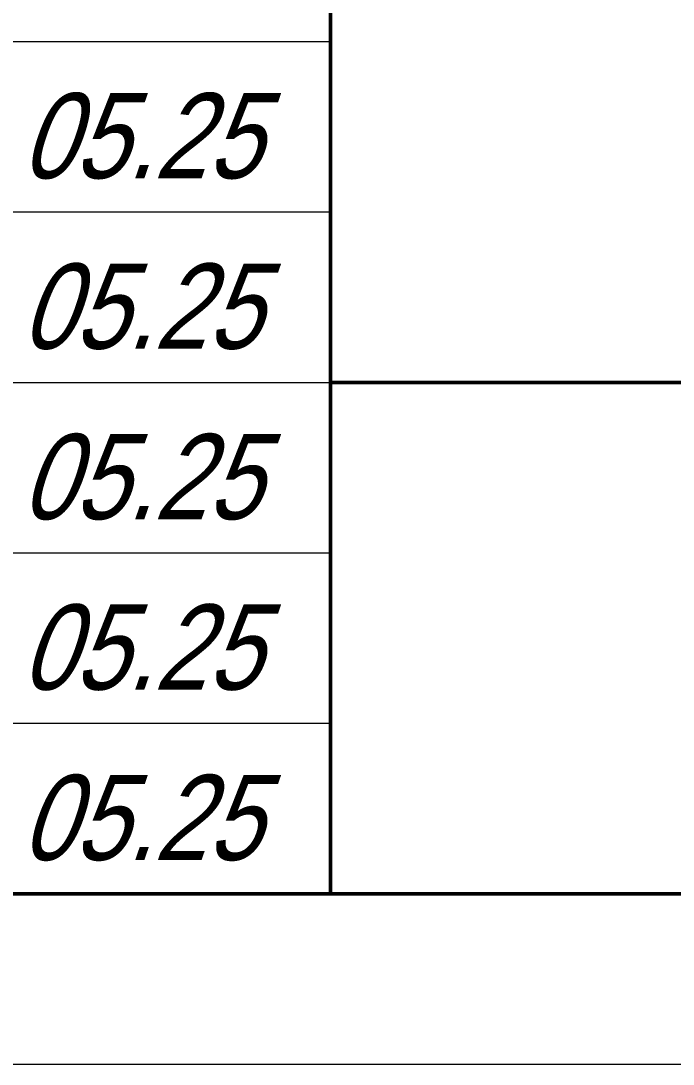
# Model space of a CAD drawing. Header units: millimetres. Extents: x 2020 to 424620, y 1313 to 117846.
# Drawn here: x 400662 to 401427, y 105966 to 107190 of the extents above; entities that cross this region are included whole.
import ezdxf
from ezdxf.enums import TextEntityAlignment as Align

# ---------------------------------------------------------------- set-up
doc = ezdxf.new("R2010")
doc.units = ezdxf.units.MM
doc.layers.add('STANDARD', color=18, linetype='Continuous', lineweight=25, true_color=0x000000)
doc.styles.add('ARIAL', font='arial.ttf')

# ---------------------------------------------------------------- blocks, each defined once
blk = doc.blocks.new('*U87')
at = {"lineweight": 0}
blk.add_lwpolyline([(-205, -5), (5, -5), (5, 292), (-205, 292)], close=True, dxfattribs=at)
at = {"color": 0, "linetype": 'Continuous', "lineweight": 50}
blk.add_lwpolyline([(-185, 287), (0, 287), (0, 0), (-185, 0)], close=True, dxfattribs=at)
at = {"layer": 'STANDARD', "color": 0, "linetype": 'Continuous', "lineweight": 50}
for p, q in [((-120, 55), (-120, 0)), ((-120, 15), (0, 15))]:
    blk.add_line(p, q, dxfattribs=at)
at = {"layer": 'STANDARD', "color": 0, "linetype": 'Continuous', "lineweight": 13}
for p, q in [((-185, 25), (-120, 25)), ((-185, 20), (-120, 20)), ((-185, 15), (-120, 15)), ((-185, 10), (-120, 10)), ((-185, 5), (-120, 5)), ((0, 0), (-185, 0))]:
    blk.add_line(p, q, dxfattribs=at)
at = {"layer": 'STANDARD', "color": 0, "linetype": 'Continuous', "lineweight": 13, "style": 'ARIAL', "oblique": 19, "width": 0.804751}
for p, p2 in [((-129.106, 20.986), (-122.072, 20.986)), ((-129.106, 15.986), (-122.072, 15.986)), ((-129.106, 10.986), (-122.072, 10.986)), ((-129.106, 5.986), (-122.072, 5.986)), ((-129.106, 0.986), (-122.072, 0.986))]:
    blk.add_text('05.25', height=2.5, dxfattribs=at).set_placement(p, p2, align=Align.FIT)

msp = doc.modelspace()

# ---------------------------------------------------------------- block references
at = {"xscale": 40, "yscale": 40, "zscale": 40}
msp.add_blockref('*U87', (405824.8, 106165.5), dxfattribs=at)

doc.saveas('drawing.dxf')
